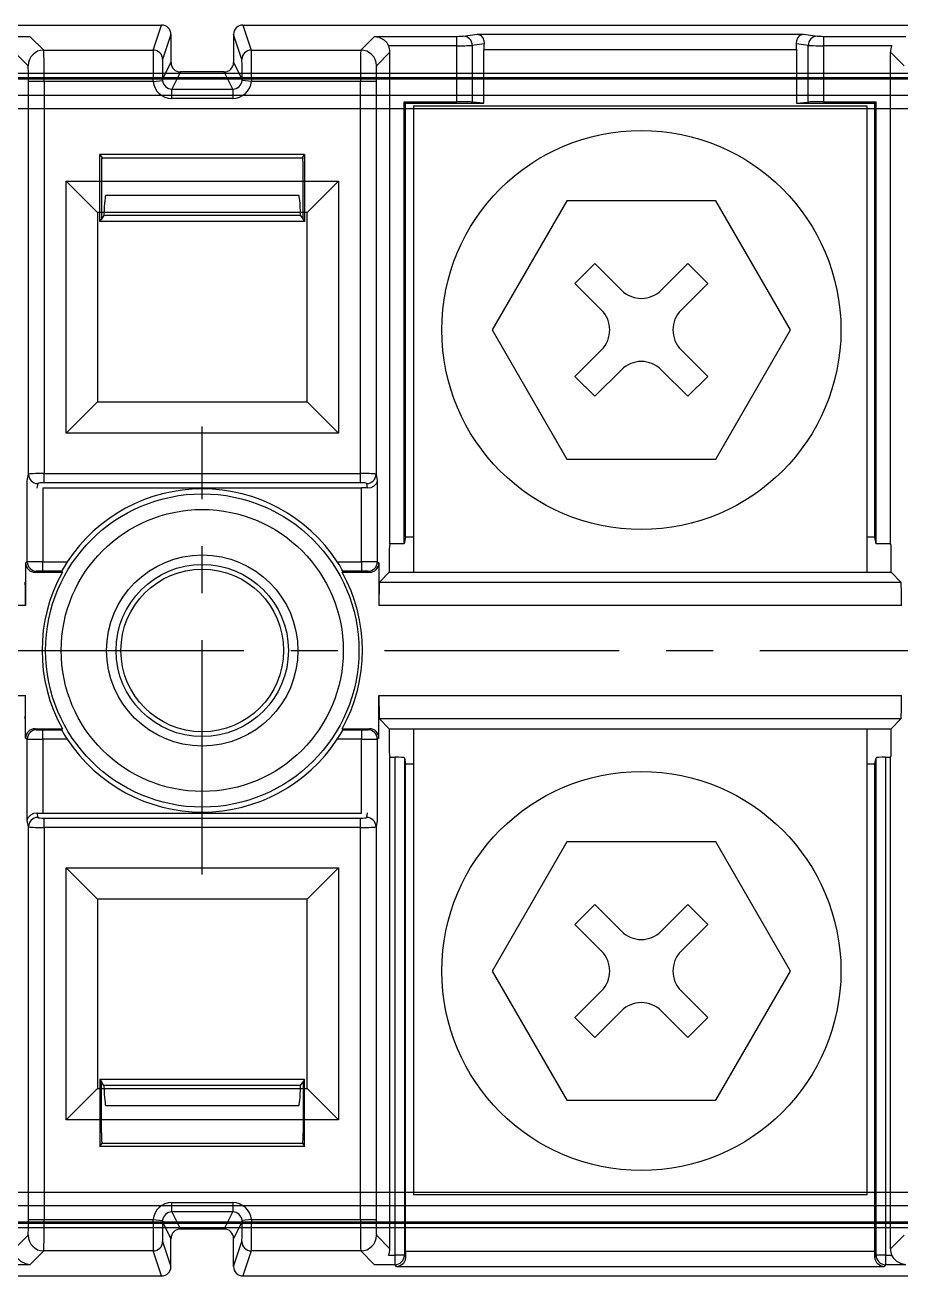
# Model space of a CAD drawing. Extents: x 223136 to 348136, y -32544 to -4064.
# Drawn here: x 258041.14 to 258069.14, y -8635.19 to -8595.19 of the extents above; entities that cross this region are included whole.
import ezdxf

# ---------------------------------------------------------------- set-up
doc = ezdxf.new("R2010")
doc.units = 0
doc.header["$LTSCALE"] = 20
doc.header["$MEASUREMENT"] = 0
doc.linetypes.add('CENTER', pattern=[0.6, 0.375, -0.075, 0.075, -0.075])
doc.linetypes.add('DASHDOT', pattern=[1, 0.5, -0.25, 0, -0.25])
doc.layers.add('3', color=3, linetype='DASHDOT')

# ---------------------------------------------------------------- blocks, each defined once
blk = doc.blocks.new('30a3p')
at = {"color": 6}
for p, q in [((7580.421, -15959.299), (7500.876, -15959.299)), ((7500.888, -15959.422), (7580.41, -15959.422)), ((7580.41, -15959.482), (7500.888, -15959.482)), ((7501.018, -15959.993), (7580.28, -15959.993)), ((7580.22, -15960.426), (7501.078, -15960.426)), ((7523.379, -15964.025), (7523.379, -15961.888)), ((7529.919, -15961.888), (7523.379, -15961.888)), ((7523.379, -15961.888), (7523.449, -15961.993)), ((7523.434, -15962.03), (7523.449, -15961.993)), ((7523.449, -15961.993), (7529.849, -15961.993)), ((7529.849, -15961.993), (7529.919, -15961.888)), ((7529.849, -15961.993), (7529.864, -15962.03)), ((7529.919, -15961.888), (7529.919, -15964.025)), ((7523.424, -15962.329), (7523.424, -15963.957)), ((7529.873, -15963.957), (7529.873, -15962.329)), ((7529.734, -15963.198), (7523.564, -15963.198)), ((7523.379, -15964.025), (7523.424, -15963.957)), ((7523.504, -15963.838), (7523.424, -15963.957)), ((7529.794, -15963.838), (7523.504, -15963.838)), ((7529.794, -15963.838), (7529.873, -15963.957)), ((7529.919, -15964.025), (7529.873, -15963.957)), ((7529.919, -15964.025), (7523.379, -15964.025)), ((7529.919, -15991.469), (7523.379, -15991.469)), ((7523.379, -15991.469), (7523.379, -15993.606)), ((7523.379, -15991.469), (7523.424, -15991.537)), ((7523.424, -15993.165), (7523.424, -15991.537)), ((7523.504, -15991.656), (7523.424, -15991.537)), ((7529.794, -15991.656), (7529.873, -15991.537)), ((7529.919, -15991.469), (7529.873, -15991.537)), ((7529.873, -15991.537), (7529.873, -15993.165)), ((7529.919, -15993.606), (7529.919, -15991.469)), ((7529.794, -15991.656), (7523.504, -15991.656)), ((7523.564, -15992.296), (7529.734, -15992.296)), ((7523.379, -15993.606), (7523.449, -15993.501)), ((7523.434, -15993.464), (7523.449, -15993.501)), ((7523.449, -15993.501), (7529.849, -15993.501)), ((7529.849, -15993.501), (7529.864, -15993.464)), ((7529.849, -15993.501), (7529.919, -15993.606)), ((7529.919, -15993.606), (7523.379, -15993.606)), ((7501.078, -15995.068), (7580.22, -15995.068)), ((7580.28, -15995.501), (7501.018, -15995.501)), ((7500.876, -15996.195), (7580.421, -15996.195)), ((7500.888, -15996.013), (7580.41, -15996.013)), ((7580.41, -15996.072), (7500.888, -15996.072))]:
    blk.add_line(p, q, dxfattribs=at)
for centre, major_axis, start_param, end_param in [((7523.435, -15962.329), (0, -0.3), 3.228856, 4.712389), ((7529.863, -15962.329), (0, -0.3), 1.570796, 3.054326), ((7523.564, -15965.812), (0, -2.614), 3.14159, 3.856676), ((7529.734, -15965.812), (0, 2.614), 5.568098, 6.283185), ((7523.564, -15989.682), (0, 2.614), 2.426507, 3.14159), ((7529.734, -15989.682), (0, -2.614), 0, 0.715085), ((7523.435, -15993.165), (0, -0.3), 4.712389, 6.195916), ((7529.863, -15993.165), (0, -0.3), 0.087266, 1.570796)]:
    blk.add_ellipse(centre, major_axis=major_axis, ratio=0.034921, start_param=start_param, end_param=end_param, dxfattribs=at)

msp = doc.modelspace()

# ---------------------------------------------------------------- linework, layer by layer
for p, q in [((258020.557, -8595.189), (258045.508, -8595.189)), ((258045.241, -8595.991), (258045.508, -8595.189)), ((258048.108, -8595.189), (258073.508, -8595.189)), ((258048.108, -8595.189), (258048.375, -8595.991)), ((258038.668, -8595.551), (258041.3, -8595.551)), ((258041.3, -8595.551), (258041.741, -8595.991)), ((258045.808, -8595.489), (258045.541, -8596.291)), ((258045.808, -8595.489), (258045.808, -8596.39)), ((258047.808, -8595.489), (258047.808, -8596.39)), ((258048.075, -8596.291), (258047.808, -8595.489)), ((258051.875, -8595.991), (258052.316, -8595.551)), ((258052.316, -8595.551), (258054.948, -8595.551)), ((258054.948, -8595.851), (258054.948, -8595.551)), ((258055.145, -8595.546), (258055.591, -8595.48)), ((258055.591, -8595.48), (258066.025, -8595.48)), ((258066.025, -8595.48), (258066.471, -8595.546)), ((258066.668, -8595.551), (258069.3, -8595.551)), ((258066.668, -8595.551), (258066.668, -8595.851)), ((258041.741, -8595.991), (258045.241, -8595.991)), ((258048.375, -8595.991), (258051.875, -8595.991)), ((258054.948, -8595.851), (258052.763, -8595.851)), ((258054.948, -8597.646), (258054.948, -8595.851)), ((258055.814, -8595.791), (258055.44, -8595.846)), ((258055.44, -8595.846), (258055.44, -8597.653)), ((258055.808, -8597.689), (258055.808, -8595.98)), ((258065.808, -8595.98), (258055.808, -8595.98)), ((258066.176, -8595.846), (258065.801, -8595.791)), ((258065.808, -8595.98), (258065.808, -8597.689)), ((258066.176, -8597.653), (258066.176, -8595.846)), ((258068.853, -8595.851), (258066.668, -8595.851)), ((258066.668, -8595.851), (258066.668, -8597.646)), ((258041.241, -8596.491), (258040.808, -8596.058)), ((258045.535, -8596.936), (258045.808, -8596.39)), ((258047.808, -8596.39), (258048.081, -8596.936)), ((258052.808, -8596.058), (258052.375, -8596.491)), ((258052.808, -8611.779), (258052.808, -8596.058)), ((258068.808, -8611.779), (258068.808, -8596.058)), ((258069.241, -8596.491), (258068.808, -8596.058)), ((258046.108, -8596.69), (258045.835, -8597.236)), ((258047.508, -8596.69), (258046.108, -8596.69)), ((258047.781, -8597.236), (258047.508, -8596.69)), ((258041.753, -8596.991), (258041.253, -8596.991)), ((258041.253, -8609.554), (258041.253, -8596.991)), ((258041.753, -8596.991), (258041.753, -8609.529)), ((258045.237, -8596.991), (258041.753, -8596.991)), ((258045.237, -8596.991), (258045.536, -8596.964)), ((258048.379, -8596.991), (258048.08, -8596.964)), ((258051.863, -8596.991), (258048.379, -8596.991)), ((258052.362, -8596.991), (258051.863, -8596.991)), ((258051.863, -8609.529), (258051.863, -8596.991)), ((258052.362, -8596.991), (258052.362, -8609.554)), ((258045.835, -8597.536), (258045.835, -8597.236)), ((258045.835, -8597.236), (258047.781, -8597.236)), ((258047.781, -8597.536), (258045.835, -8597.536)), ((258047.781, -8597.236), (258047.781, -8597.536)), ((258053.264, -8597.646), (258053.308, -8597.689)), ((258053.264, -8597.646), (258054.948, -8597.646)), ((258053.264, -8611.779), (258053.264, -8597.646)), ((258053.308, -8597.689), (258055.808, -8597.689)), ((258053.308, -8611.56), (258053.308, -8597.689)), ((258053.558, -8597.789), (258053.558, -8612.689)), ((258068.058, -8597.789), (258053.558, -8597.789)), ((258055.808, -8597.689), (258055.44, -8597.653)), ((258065.808, -8597.689), (258066.176, -8597.653)), ((258065.808, -8597.689), (258068.308, -8597.689)), ((258066.668, -8597.646), (258068.352, -8597.646)), ((258068.058, -8612.689), (258068.058, -8597.789)), ((258068.308, -8597.689), (258068.352, -8597.646)), ((258068.308, -8611.56), (258068.308, -8597.689)), ((258068.352, -8611.779), (258068.352, -8597.646)), ((258042.455, -8600.187), (258043.455, -8601.187)), ((258042.455, -8608.242), (258042.455, -8600.187)), ((258042.455, -8600.187), (258051.16, -8600.187)), ((258050.161, -8601.187), (258051.16, -8600.187)), ((258051.16, -8600.187), (258051.16, -8608.242)), ((258043.455, -8601.187), (258043.455, -8607.242)), ((258050.161, -8601.187), (258043.455, -8601.187)), ((258050.161, -8607.242), (258050.161, -8601.187)), ((258042.455, -8608.242), (258043.455, -8607.242)), ((258043.455, -8607.242), (258050.161, -8607.242)), ((258050.161, -8607.242), (258051.16, -8608.242)), ((258051.16, -8608.242), (258042.455, -8608.242)), ((258041.214, -8609.752), (258041.253, -8609.554)), ((258041.753, -8609.826), (258041.753, -8609.529)), ((258041.753, -8609.529), (258051.863, -8609.529)), ((258051.863, -8609.826), (258051.863, -8609.529)), ((258052.362, -8609.554), (258052.402, -8609.752)), ((258041.214, -8612.354), (258041.214, -8609.752)), ((258041.553, -8609.852), (258041.525, -8609.994)), ((258041.714, -8609.989), (258051.902, -8609.989)), ((258041.714, -8609.989), (258041.714, -8612.351)), ((258051.863, -8609.826), (258041.753, -8609.826)), ((258051.902, -8612.351), (258051.902, -8609.989)), ((258052.091, -8609.994), (258052.063, -8609.852)), ((258052.402, -8609.752), (258052.402, -8612.354)), ((258053.308, -8611.56), (258053.264, -8611.779)), ((258053.558, -8611.56), (258053.308, -8611.56)), ((258068.308, -8611.56), (258068.058, -8611.56)), ((258068.352, -8611.779), (258068.308, -8611.56)), ((258052.808, -8611.779), (258052.792, -8611.834)), ((258053.264, -8611.779), (258052.808, -8611.779)), ((258068.808, -8611.779), (258068.352, -8611.779)), ((258068.824, -8611.834), (258068.808, -8611.779)), ((258041.161, -8612.389), (258041.214, -8612.354)), ((258041.161, -8612.389), (258041.161, -8613.75)), ((258041.714, -8612.351), (258042.492, -8612.351)), ((258041.714, -8612.651), (258041.714, -8612.351)), ((258051.124, -8612.351), (258051.902, -8612.351)), ((258051.902, -8612.351), (258051.902, -8612.651)), ((258052.402, -8612.354), (258052.454, -8612.389)), ((258052.454, -8612.389), (258052.454, -8613.75)), ((258052.784, -8612.133), (258052.784, -8612.689)), ((258068.831, -8612.689), (258068.831, -8612.133)), ((258041.514, -8612.654), (258041.461, -8612.689)), ((258041.461, -8612.689), (258042.337, -8612.689)), ((258042.315, -8612.651), (258041.714, -8612.651)), ((258051.279, -8612.689), (258052.154, -8612.689)), ((258051.902, -8612.651), (258051.301, -8612.651)), ((258052.154, -8612.689), (258052.102, -8612.654)), ((258052.784, -8612.689), (258052.474, -8613)), ((258052.784, -8612.689), (258068.831, -8612.689)), ((258069.142, -8613), (258068.831, -8612.689)), ((258052.474, -8613), (258069.142, -8613)), ((258041.161, -8613.75), (258024.454, -8613.75)), ((258069.161, -8613.75), (258052.454, -8613.75)), ((258024.454, -8616.629), (258041.161, -8616.629)), ((258041.161, -8617.989), (258041.161, -8616.629)), ((258052.454, -8617.989), (258052.454, -8616.629)), ((258052.454, -8616.629), (258069.161, -8616.629)), ((258052.474, -8617.378), (258052.784, -8617.689)), ((258069.142, -8617.378), (258052.474, -8617.378)), ((258068.831, -8617.689), (258069.142, -8617.378)), ((258041.214, -8618.024), (258041.161, -8617.989)), ((258041.461, -8617.689), (258042.337, -8617.689)), ((258041.461, -8617.689), (258041.514, -8617.724)), ((258041.714, -8617.728), (258042.315, -8617.728)), ((258041.714, -8618.028), (258041.714, -8617.728)), ((258051.279, -8617.689), (258052.154, -8617.689)), ((258051.301, -8617.728), (258051.902, -8617.728)), ((258051.902, -8617.728), (258051.902, -8618.028)), ((258052.102, -8617.724), (258052.154, -8617.689)), ((258052.454, -8617.989), (258052.402, -8618.024)), ((258052.784, -8617.689), (258052.784, -8618.246)), ((258052.784, -8617.689), (258068.831, -8617.689)), ((258053.558, -8617.689), (258053.558, -8632.589)), ((258068.058, -8632.589), (258068.058, -8617.689)), ((258068.831, -8618.246), (258068.831, -8617.689)), ((258041.214, -8620.627), (258041.214, -8618.024)), ((258041.714, -8618.028), (258041.714, -8620.389)), ((258042.492, -8618.028), (258041.714, -8618.028)), ((258051.902, -8618.028), (258051.124, -8618.028)), ((258051.902, -8620.389), (258051.902, -8618.028)), ((258052.402, -8618.024), (258052.402, -8620.627)), ((258052.792, -8618.544), (258052.808, -8618.599)), ((258052.808, -8634.32), (258052.808, -8618.599)), ((258052.808, -8618.599), (258052.969, -8618.599)), ((258052.969, -8634.528), (258052.969, -8618.599)), ((258053.269, -8618.625), (258053.308, -8618.818)), ((258053.269, -8618.625), (258053.269, -8634.528)), ((258068.308, -8618.818), (258068.346, -8618.625)), ((258068.346, -8634.528), (258068.346, -8618.625)), ((258068.646, -8618.599), (258068.808, -8618.599)), ((258068.646, -8618.599), (258068.646, -8634.528)), ((258068.808, -8618.599), (258068.824, -8618.544)), ((258068.808, -8634.32), (258068.808, -8618.599)), ((258053.308, -8634.398), (258053.308, -8618.818)), ((258053.308, -8618.818), (258053.558, -8618.818)), ((258068.058, -8618.818), (258068.308, -8618.818)), ((258068.308, -8634.398), (258068.308, -8618.818)), ((258041.525, -8620.384), (258041.553, -8620.527)), ((258041.714, -8620.389), (258051.902, -8620.389)), ((258052.063, -8620.527), (258052.091, -8620.384)), ((258041.253, -8620.824), (258041.214, -8620.627)), ((258041.753, -8620.85), (258041.753, -8620.552)), ((258041.753, -8620.552), (258051.863, -8620.552)), ((258051.863, -8620.85), (258051.863, -8620.552)), ((258052.402, -8620.627), (258052.362, -8620.824)), ((258041.253, -8633.388), (258041.253, -8620.824)), ((258041.753, -8620.85), (258041.753, -8633.388)), ((258051.863, -8620.85), (258041.753, -8620.85)), ((258051.863, -8633.388), (258051.863, -8620.85)), ((258052.362, -8620.824), (258052.362, -8633.388)), ((258042.455, -8622.137), (258043.455, -8623.136)), ((258042.455, -8630.192), (258042.455, -8622.137)), ((258042.455, -8622.137), (258051.16, -8622.137)), ((258050.161, -8623.136), (258051.16, -8622.137)), ((258051.16, -8622.137), (258051.16, -8630.192)), ((258043.455, -8623.136), (258043.455, -8629.192)), ((258050.161, -8623.136), (258043.455, -8623.136)), ((258050.161, -8629.192), (258050.161, -8623.136)), ((258042.455, -8630.192), (258043.455, -8629.192)), ((258043.455, -8629.192), (258050.161, -8629.192)), ((258050.161, -8629.192), (258051.16, -8630.192)), ((258051.16, -8630.192), (258042.455, -8630.192)), ((258053.558, -8632.589), (258068.058, -8632.589)), ((258045.835, -8632.842), (258047.781, -8632.842)), ((258045.835, -8633.142), (258045.835, -8632.842)), ((258047.781, -8633.142), (258045.835, -8633.142)), ((258045.835, -8633.142), (258046.108, -8633.688)), ((258047.508, -8633.688), (258047.781, -8633.142)), ((258047.781, -8632.842), (258047.781, -8633.142)), ((258041.253, -8633.388), (258041.753, -8633.388)), ((258041.753, -8633.388), (258045.237, -8633.388)), ((258045.237, -8633.388), (258045.536, -8633.415)), ((258045.808, -8633.988), (258045.535, -8633.442)), ((258048.081, -8633.442), (258047.808, -8633.988)), ((258048.379, -8633.388), (258048.08, -8633.415)), ((258048.379, -8633.388), (258051.863, -8633.388)), ((258051.863, -8633.388), (258052.362, -8633.388)), ((258040.808, -8634.32), (258041.241, -8633.887)), ((258045.808, -8634.889), (258045.808, -8633.988)), ((258047.508, -8633.688), (258046.108, -8633.688)), ((258047.808, -8634.889), (258047.808, -8633.988)), ((258052.375, -8633.887), (258052.808, -8634.32)), ((258068.808, -8634.32), (258069.241, -8633.887)), ((258041.741, -8634.387), (258041.3, -8634.828)), ((258045.241, -8634.387), (258041.741, -8634.387)), ((258045.508, -8635.189), (258045.241, -8634.387)), ((258045.541, -8634.087), (258045.808, -8634.889)), ((258047.808, -8634.889), (258048.075, -8634.087)), ((258048.375, -8634.387), (258048.108, -8635.189)), ((258051.875, -8634.387), (258048.375, -8634.387)), ((258052.316, -8634.828), (258051.875, -8634.387)), ((258053.308, -8634.398), (258068.308, -8634.398)), ((258052.763, -8634.528), (258052.969, -8634.528)), ((258052.969, -8634.828), (258052.969, -8634.528)), ((258053.269, -8634.528), (258052.969, -8634.528)), ((258053.269, -8634.528), (258053.309, -8634.586)), ((258068.307, -8634.586), (258068.346, -8634.528)), ((258068.646, -8634.528), (258068.346, -8634.528)), ((258068.646, -8634.528), (258068.646, -8634.828)), ((258068.646, -8634.528), (258068.853, -8634.528)), ((258020.557, -8635.189), (258045.508, -8635.189)), ((258041.3, -8634.828), (258040.646, -8634.828)), ((258048.108, -8635.189), (258073.508, -8635.189)), ((258052.969, -8634.828), (258052.316, -8634.828)), ((258053.017, -8634.898), (258052.969, -8634.828)), ((258068.599, -8634.898), (258053.017, -8634.898)), ((258068.646, -8634.828), (258068.599, -8634.898)), ((258069.3, -8634.828), (258068.646, -8634.828))]:
    msp.add_line(p, q)
at = {"color": 1, "linetype": 'CENTER'}
for p, q in [((258046.808, -8622.355), (258046.808, -8608.023)), ((258016.636, -8615.189), (258104.979, -8615.189))]:
    msp.add_line(p, q, dxfattribs=at)
for points in [[(258052.316, -8595.551), (258052.319, -8595.551), (258052.453, -8595.573), (258052.606, -8595.654), (258052.703, -8595.751), (258052.763, -8595.851)], [(258055.591, -8595.48), (258055.593, -8595.48), (258055.604, -8595.481), (258055.697, -8595.517), (258055.774, -8595.603), (258055.806, -8595.687), (258055.814, -8595.791)], [(258065.801, -8595.791), (258065.809, -8595.687), (258065.842, -8595.603), (258065.919, -8595.517), (258066.012, -8595.481), (258066.023, -8595.48), (258066.025, -8595.48)], [(258045.237, -8596.991), (258045.235, -8596.913)], [(258045.535, -8596.936), (258045.536, -8596.964)], [(258048.08, -8596.964), (258048.081, -8596.936)], [(258048.381, -8596.913), (258048.379, -8596.991)], [(258052.402, -8609.752), (258052.402, -8609.754), (258052.374, -8609.849), (258052.293, -8609.939), (258052.194, -8609.984), (258052.091, -8609.994)], [(258042.492, -8612.351), (258042.412, -8612.478), (258042.362, -8612.562), (258042.327, -8612.624), (258042.315, -8612.649), (258042.315, -8612.651)], [(258051.301, -8612.651), (258051.294, -8612.636), (258051.273, -8612.596), (258051.239, -8612.536), (258051.19, -8612.454), (258051.124, -8612.351)], [(258042.337, -8612.689), (258042.315, -8612.651)], [(258051.301, -8612.651), (258051.291, -8612.667), (258051.279, -8612.689)], [(258042.315, -8617.728), (258042.337, -8617.689)], [(258042.315, -8617.728), (258042.322, -8617.743), (258042.343, -8617.782), (258042.377, -8617.843), (258042.426, -8617.925), (258042.492, -8618.028)], [(258051.124, -8618.028), (258051.204, -8617.901), (258051.254, -8617.816), (258051.288, -8617.754), (258051.301, -8617.729), (258051.301, -8617.728)], [(258051.279, -8617.689), (258051.301, -8617.728)], [(258041.214, -8620.627), (258041.214, -8620.624), (258041.242, -8620.529), (258041.323, -8620.44), (258041.422, -8620.395), (258041.525, -8620.384)], [(258045.235, -8633.465), (258045.237, -8633.388)], [(258045.536, -8633.415), (258045.535, -8633.442)], [(258048.081, -8633.442), (258048.08, -8633.415)], [(258048.379, -8633.388), (258048.381, -8633.465)], [(258041.3, -8634.828), (258041.297, -8634.828), (258041.163, -8634.805), (258041.01, -8634.725), (258040.913, -8634.628), (258040.853, -8634.528)], [(258053.309, -8634.586), (258053.293, -8634.687), (258053.239, -8634.785), (258053.133, -8634.869), (258053.019, -8634.898), (258053.017, -8634.898)], [(258068.599, -8634.898), (258068.597, -8634.898), (258068.483, -8634.869), (258068.377, -8634.785), (258068.323, -8634.687), (258068.307, -8634.586)], [(258069.3, -8634.828), (258069.297, -8634.828), (258069.163, -8634.805), (258069.01, -8634.725), (258068.913, -8634.628), (258068.853, -8634.528)]]:
    msp.add_lwpolyline(points)
for radius in [5.009, 4.509, 3.058, 2.754, 2.6]:
    msp.add_circle((258046.808, -8615.189), radius)
for radius, start, end in [(5.166, 33.3304, 146.6696), (5.122, 150.786, 209.214), (5.122, 330.786, 29.214), (5.166, 213.3304, 326.6696)]:
    msp.add_arc((258046.808, -8615.189), radius, start, end)
for centre, major_axis, ratio, start_param, end_param in [((258045.508, -8595.489), (-0.095, -0.285), 0.999619, 1.8926, 3.463168), ((258048.108, -8595.489), (-0.095, 0.285), 0.999619, 5.96161, 7.532178), ((258054.948, -8595.546), (-0.2, 0), 0.026186, 1.570796, 2.96706), ((258055.145, -8595.846), (0.044, -0.297), 0.98448, 1.425622, 2.991873), ((258066.471, -8595.846), (0.044, 0.297), 0.98448, 0.14972, 1.715971), ((258066.668, -8595.546), (0.2, 0), 0.026186, 3.316122, 4.712389), ((258041.741, -8596.491), (0.354, 0.354), 0.999315, 0.785741, 2.355852), ((258041.74, -8596.991), (0, 1), 0.013093, 4.712389, 6.256997), ((258045.241, -8596.991), (0, -1), 0.006109, 3.167755, 4.634494), ((258045.241, -8596.291), (0.285, -0.095), 0.999619, 0.321804, 1.892372), ((258048.375, -8596.291), (0.285, 0.095), 0.999619, 1.249221, 2.819789), ((258048.375, -8596.991), (0, -1), 0.006109, 1.648691, 3.115413), ((258051.876, -8596.991), (0, 1), 0.013093, 0.02618, 1.570796), ((258051.875, -8596.491), (0.354, -0.354), 0.999315, 0.785741, 2.355852), ((258052.308, -8596.059), (0.354, 0.354), 0.999315, 5.49813, 5.926164), ((258054.948, -8595.845), (0.5, 0), 0.010474, 4.712389, 6.108642), ((258055.896, -8595.98), (0, 0.5), 0.176327, 1.182482, 1.570796), ((258065.72, -8595.98), (0, 0.5), 0.176327, 4.712389, 5.100704), ((258066.668, -8595.845), (-0.5, 0), 0.010474, 0.174533, 1.570796), ((258069.308, -8596.059), (0.354, -0.354), 0.999315, 3.498614, 3.926648), ((258045.541, -8596.991), (0, 0.7), 0.008727, 0.02618, 1.492901), ((258046.108, -8596.39), (0.134, 0.268), 0.99981, 2.03449, 3.605134), ((258047.508, -8596.39), (0.134, -0.268), 0.99981, 5.819644, 7.390288), ((258048.075, -8596.991), (0, 0.7), 0.008727, 4.790284, 6.256993), ((258041.24, -8596.991), (0, -0.5), 0.026186, 1.570796, 3.115413), ((258052.376, -8596.991), (0, -0.5), 0.026186, 3.167769, 4.712389), ((258045.235, -8596.936), (0.3, 0), 0.077816, 0.008753, 1.570849), ((258045.835, -8596.936), (0.268, 0.537), 0.99981, 2.125325, 3.605134), ((258045.835, -8596.936), (0.134, 0.268), 0.999429, 2.125325, 3.605134), ((258047.781, -8596.936), (0.134, -0.268), 0.999429, 5.819644, 7.299453), ((258047.781, -8596.936), (0.268, -0.537), 0.99981, 5.819644, 7.299453), ((258048.381, -8596.936), (0.3, 0), 0.077816, 1.570743, 3.132839), ((258054.948, -8597.654), (0.5, 0), 0.017455, 0.174533, 1.570796), ((258066.668, -8597.654), (-0.5, 0), 0.017455, 4.712389, 6.108646), ((258041.753, -8609.555), (-0.5, 0), 0.052661, 4.712389, 6.257003), ((258041.553, -8609.554), (0.294, -0.059), 0.991111, 3.339647, 4.907027), ((258051.863, -8609.555), (-0.5, 0), 0.052661, 3.167771, 4.712389), ((258052.063, -8609.554), (-0.294, -0.059), 0.991111, 1.376158, 2.943538), ((258041.753, -8609.852), (0.2, 0), 0.131652, 1.570796, 3.115413), ((258051.863, -8609.852), (0.2, 0), 0.131652, 0.02618, 1.570796), ((258051.902, -8610.055), (-0.5, 0), 0.131652, 4.324814, 4.712389), ((258052.792, -8612.133), (0, 0.3), 0.026186, 0.087266, 1.570796), ((258068.824, -8612.133), (0, 0.3), 0.026186, 4.712389, 6.195915), ((258041.462, -8612.389), (-0.25, -0.166), 0.999505, 5.69547, 7.265809), ((258041.714, -8612.354), (-0.5, 0), 0.006982, 4.712389, 6.25699), ((258041.514, -8612.354), (0.166, -0.25), 0.999505, 4.124673, 5.695013), ((258051.902, -8612.354), (0.5, 0), 0.006982, 0.02618, 1.570796), ((258052.102, -8612.354), (0.166, 0.25), 0.999505, 3.729765, 5.300104), ((258052.154, -8612.389), (-0.25, 0.166), 0.999505, 2.158969, 3.729308), ((258041.714, -8612.654), (0.2, 0), 0.017455, 1.570796, 3.115413), ((258051.902, -8612.654), (-0.2, 0), 0.017455, 3.167766, 4.712389), ((258041.142, -8613.75), (0, -0.75), 0.026186, 1.570796, 3.115413), ((258052.474, -8613.75), (0, -0.75), 0.026186, 3.167769, 4.712389), ((258069.142, -8613.75), (0, -0.75), 0.026186, 1.570796, 3.115413), ((258041.142, -8616.629), (0, -0.75), 0.026186, 0.02618, 1.570796), ((258052.474, -8616.629), (0, -0.75), 0.026186, 4.712389, 6.257001), ((258069.142, -8616.629), (0, -0.75), 0.026186, 0.02618, 1.570796), ((258041.462, -8617.989), (0.25, -0.166), 0.999505, 2.158969, 3.729308), ((258041.514, -8618.024), (-0.166, -0.25), 0.999505, 3.729765, 5.300104), ((258041.714, -8617.724), (0.2, 0), 0.017455, 3.167766, 4.712389), ((258051.902, -8617.724), (-0.2, 0), 0.017455, 1.570796, 3.115413), ((258052.102, -8618.024), (-0.166, 0.25), 0.999505, 4.124673, 5.695013), ((258052.154, -8617.989), (0.25, 0.166), 0.999505, 5.69547, 7.265809), ((258041.714, -8618.024), (-0.5, 0), 0.006982, 0.02618, 1.570796), ((258051.902, -8618.024), (0.5, 0), 0.006982, 4.712389, 6.25699), ((258052.792, -8618.246), (0, -0.3), 0.026186, 4.712389, 6.195915), ((258068.824, -8618.246), (0, -0.3), 0.026186, 0.087266, 1.570796), ((258052.969, -8618.625), (-0.3, 0), 0.087489, 3.159045, 4.712389), ((258068.646, -8618.625), (-0.3, 0), 0.087489, 4.712389, 6.265731), ((258041.714, -8620.323), (0.5, 0), 0.131652, 4.324814, 4.712389), ((258041.553, -8620.824), (-0.294, -0.059), 0.991111, 4.517751, 6.08513), ((258041.753, -8620.526), (0.2, 0), 0.131652, 3.167772, 4.712389), ((258051.863, -8620.526), (0.2, 0), 0.131652, 4.712389, 6.257005), ((258052.063, -8620.824), (0.294, -0.059), 0.991111, 0.198055, 1.765434), ((258041.753, -8620.823), (-0.5, 0), 0.052661, 0.02618, 1.570796), ((258051.863, -8620.823), (-0.5, 0), 0.052661, 1.570796, 3.115413), ((258045.835, -8633.442), (0.268, -0.537), 0.99981, 2.678052, 4.15786), ((258045.835, -8633.442), (0.134, -0.268), 0.999429, 2.678052, 4.15786), ((258047.781, -8633.442), (0.268, 0.537), 0.99981, 5.266918, 6.746726), ((258047.781, -8633.442), (0.134, 0.268), 0.999429, 5.266918, 6.746726), ((258041.24, -8633.388), (0, -0.5), 0.026186, 0.02618, 1.570796), ((258041.74, -8633.388), (0, 1), 0.013093, 3.167764, 4.712389), ((258045.235, -8633.442), (-0.3, 0), 0.077816, 1.570743, 3.132839), ((258045.241, -8633.388), (0, -1), 0.006109, 4.790284, 6.256988), ((258045.541, -8633.388), (0, 0.7), 0.008727, 1.648691, 3.115413), ((258048.075, -8633.388), (0, 0.7), 0.008727, 3.16776, 4.634494), ((258048.381, -8633.442), (-0.3, 0), 0.077816, 0.008753, 1.570849), ((258048.375, -8633.388), (0, -1), 0.006109, 0.02618, 1.492901), ((258051.876, -8633.388), (0, 1), 0.013093, 1.570796, 3.115413), ((258052.376, -8633.388), (0, -0.5), 0.026186, 4.712389, 6.257001), ((258041.741, -8633.887), (-0.354, 0.354), 0.999315, 0.785741, 2.355852), ((258046.108, -8633.988), (0.134, -0.268), 0.99981, 2.678052, 4.248696), ((258047.508, -8633.988), (0.134, 0.268), 0.99981, 5.176082, 6.746726), ((258051.875, -8633.887), (-0.354, -0.354), 0.999315, 0.785741, 2.355852), ((258045.241, -8634.087), (-0.285, -0.095), 0.999619, 1.249221, 2.819789), ((258048.375, -8634.087), (-0.285, 0.095), 0.999619, 0.321804, 1.892372), ((258052.308, -8634.32), (0.354, -0.354), 0.999315, 0.357022, 0.785056), ((258053.317, -8634.398), (0, -0.5), 0.017455, 4.712389, 5.098024), ((258068.299, -8634.398), (0, -0.5), 0.017455, 1.18516, 1.570796), ((258069.308, -8634.32), (0.354, 0.354), 0.999315, 2.356537, 2.784571), ((258052.969, -8634.528), (-0.25, -0.166), 0.999505, 0.983081, 2.55342), ((258068.646, -8634.528), (-0.25, 0.166), 0.999505, 0.588172, 2.158512), ((258045.508, -8634.889), (-0.095, 0.285), 0.999619, 2.820017, 4.390585), ((258048.108, -8634.889), (-0.095, -0.285), 0.999619, 5.034193, 6.604761)]:
    msp.add_ellipse(centre, major_axis=major_axis, ratio=ratio, start_param=start_param, end_param=end_param)
at = {"layer": '3'}
for p, q in [((258059.357, -8602.816), (258058.72, -8603.453)), ((258060.206, -8603.665), (258059.357, -8602.816)), ((258062.329, -8602.816), (258061.48, -8603.665)), ((258062.966, -8603.453), (258062.329, -8602.816)), ((258059.569, -8604.302), (258058.72, -8603.453)), ((258062.966, -8603.453), (258062.117, -8604.302)), ((258059.569, -8605.576), (258058.72, -8606.425)), ((258062.966, -8606.425), (258062.117, -8605.576)), ((258060.206, -8606.213), (258059.357, -8607.062)), ((258062.329, -8607.062), (258061.48, -8606.213)), ((258059.357, -8607.062), (258058.72, -8606.425)), ((258062.966, -8606.425), (258062.329, -8607.062)), ((258059.357, -8623.316), (258058.72, -8623.953)), ((258060.206, -8624.165), (258059.357, -8623.316)), ((258062.329, -8623.316), (258061.48, -8624.165)), ((258062.966, -8623.953), (258062.329, -8623.316)), ((258059.569, -8624.802), (258058.72, -8623.953)), ((258062.966, -8623.953), (258062.117, -8624.802)), ((258059.569, -8626.076), (258058.72, -8626.925)), ((258062.966, -8626.925), (258062.117, -8626.076)), ((258060.206, -8626.713), (258059.357, -8627.562)), ((258062.329, -8627.562), (258061.48, -8626.713)), ((258059.357, -8627.562), (258058.72, -8626.925)), ((258062.966, -8626.925), (258062.329, -8627.562))]:
    msp.add_line(p, q, dxfattribs=at)
for points in [[(258063.226, -8609.067), (258065.61, -8604.939), (258063.226, -8600.811), (258058.46, -8600.811), (258056.076, -8604.939), (258058.46, -8609.067)], [(258063.226, -8629.567), (258065.61, -8625.439), (258063.226, -8621.311), (258058.46, -8621.311), (258056.076, -8625.439), (258058.46, -8629.567)]]:
    msp.add_lwpolyline(points, close=True, dxfattribs=at)
at = {"layer": '3', "linetype": 'ByBlock'}
for centre in [(258060.843, -8604.939), (258060.843, -8625.439)]:
    msp.add_circle(centre, 6.38, dxfattribs=at)
at = {"layer": '3'}
for centre, start, end in [((258060.843, -8603.028), 225, 315), ((258058.932, -8604.939), 315, 45), ((258062.754, -8604.939), 135, 225), ((258060.843, -8606.85), 45, 135), ((258060.843, -8623.528), 225, 315), ((258058.932, -8625.439), 315, 45), ((258062.754, -8625.439), 135, 225), ((258060.843, -8627.35), 45, 135)]:
    msp.add_arc(centre, 0.901, start, end, dxfattribs=at)

# ---------------------------------------------------------------- block references
msp.add_blockref('30a3p', (250520.159, 7362.558))

doc.saveas('drawing.dxf')
